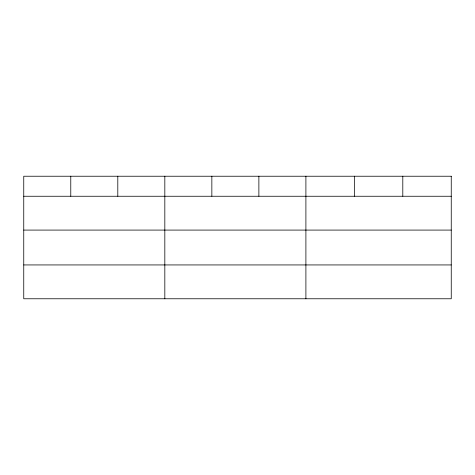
<?xml version="1.0" encoding="UTF-8"?>
<svg xmlns="http://www.w3.org/2000/svg" width="475" height="475" viewBox="0 0 475 475"><rect width="100%" height="100%" fill="white"/><g stroke="black" fill="none" stroke-linecap="round" stroke-linejoin="round"><path stroke-width="0.71" d="M23.75 196.252L451.25 196.252M23.75 230.084L451.25 230.084M23.75 264.937L451.25 264.937M402.8 176.231L402.8 196.252M354.35 176.231L354.35 196.252M305.9 176.231L305.9 298.769M258.875 176.231L258.875 196.252M211.85 176.231L211.85 196.252M164.825 176.231L164.825 298.769M117.8 176.231L117.8 196.252M70.775 176.231L70.775 196.252M451.25 176.231L23.75 176.231L23.75 298.769L451.25 298.769L451.25 176.231"/></g></svg>
